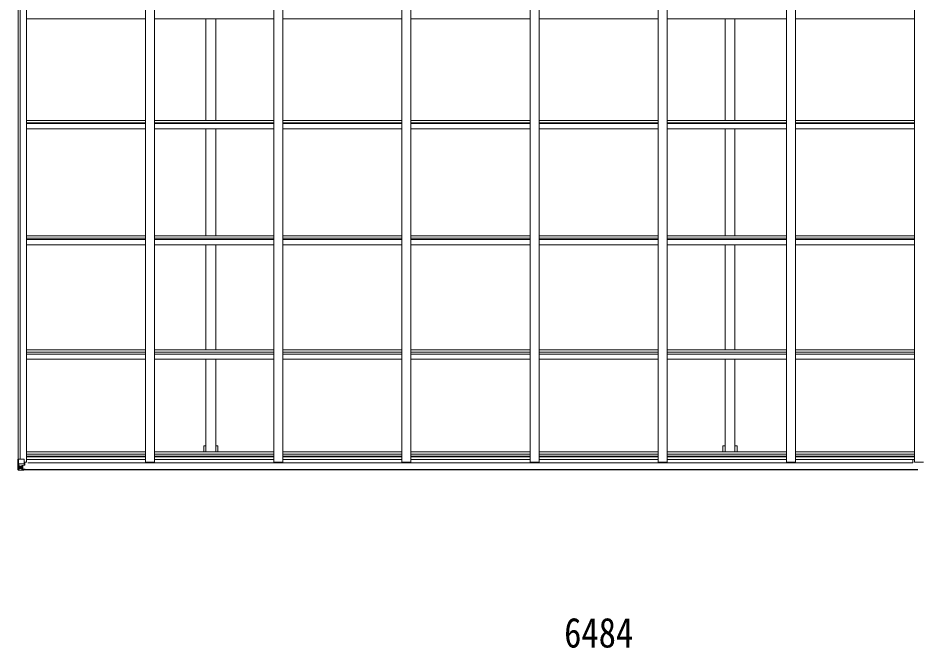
# Model space of a CAD drawing. Units: millimetres at full size; details may follow other scales. Extents: x -9783 to 9892, y -6828 to 6752.
# Drawn here: x 631 to 5648, y 131 to 3652 of the extents above; entities that cross this region are included whole.
import ezdxf
from ezdxf.enums import TextEntityAlignment as Align

# ---------------------------------------------------------------- set-up
doc = ezdxf.new("R2010")
doc.units = ezdxf.units.MM
doc.header["$LTSCALE"] = 35
for name, color, linetype, lineweight in [('0-1_本体', 4, 'Continuous', 9), ('0-2_部品', 7, 'Continuous', 9), ('0-A_寸法', 6, 'Continuous', 9)]:
    doc.layers.add(name, color=color, linetype=linetype, lineweight=lineweight)
doc.styles.add('ＭＳ ゴシック', font='')
doc.styles.get('ＭＳ ゴシック').set_extended_font_data('MS Gothic')

msp = doc.modelspace()

# ---------------------------------------------------------------- linework, layer by layer
at = {"layer": '0-1_本体'}
for p, q in [((677.56, 1168.79), (677.56, 6180.76)), ((1343.56, 1168.79), (1343.56, 6180.76)), ((1393.56, 1168.79), (1393.56, 6180.76)), ((2059.56, 1168.79), (2059.56, 6180.76)), ((2109.56, 1168.79), (2109.56, 6180.76)), ((2775.56, 1168.79), (2775.56, 6180.76)), ((2825.56, 1168.79), (2825.56, 6180.76)), ((3491.56, 1168.79), (3491.56, 6180.76)), ((3541.56, 1168.79), (3541.56, 6180.76)), ((4207.56, 1168.79), (4207.56, 6180.76)), ((4257.56, 1168.79), (4257.56, 6180.76)), ((4923.56, 1168.79), (4923.56, 6180.76)), ((4973.56, 1168.79), (4973.56, 6180.76)), ((5639.56, 1168.79), (5639.56, 6180.76)), ((632.56, 1187.26), (632.56, 6162.29)), ((642.39, 1187.26), (642.39, 6162.29)), ((677.56, 3646.77), (1343.56, 3646.77)), ((1393.56, 3646.77), (2059.56, 3646.77)), ((1681.06, 3079.25), (1681.06, 3646.77)), ((1736.06, 3079.25), (1736.06, 3646.77)), ((2109.56, 3646.77), (2775.56, 3646.77)), ((2825.56, 3646.77), (3491.56, 3646.77)), ((3541.56, 3646.77), (4207.56, 3646.77)), ((4257.56, 3646.77), (4923.56, 3646.77)), ((4581.06, 3079.25), (4581.06, 3646.77)), ((4636.06, 3079.25), (4636.06, 3646.77)), ((4973.56, 3646.77), (5639.56, 3646.77)), ((677.56, 3079.25), (1343.56, 3079.25)), ((677.56, 3066.23), (1343.56, 3066.23)), ((677.56, 3062.37), (1343.56, 3062.37)), ((1393.56, 3079.25), (2059.56, 3079.25)), ((1393.56, 3066.23), (2059.56, 3066.23)), ((1393.56, 3062.37), (2059.56, 3062.37)), ((2109.56, 3079.25), (2775.56, 3079.25)), ((2109.56, 3066.23), (2775.56, 3066.23)), ((2109.56, 3062.37), (2775.56, 3062.37)), ((2825.56, 3079.25), (3491.56, 3079.25)), ((2825.56, 3066.23), (3491.56, 3066.23)), ((2825.56, 3062.37), (3491.56, 3062.37)), ((3541.56, 3079.25), (4207.56, 3079.25)), ((3541.56, 3066.23), (4207.56, 3066.23)), ((3541.56, 3062.37), (4207.56, 3062.37)), ((4257.56, 3079.25), (4923.56, 3079.25)), ((4257.56, 3066.23), (4923.56, 3066.23)), ((4257.56, 3062.37), (4923.56, 3062.37)), ((4973.56, 3079.25), (5639.56, 3079.25)), ((4973.56, 3066.23), (5639.56, 3066.23)), ((4973.56, 3062.37), (5639.56, 3062.37)), ((677.56, 3032.57), (1343.56, 3032.57)), ((1393.56, 3032.57), (2059.56, 3032.57)), ((1681.06, 2434.23), (1681.06, 3032.57)), ((1736.06, 2434.23), (1736.06, 3032.57)), ((2109.56, 3032.57), (2775.56, 3032.57)), ((2825.56, 3032.57), (3491.56, 3032.57)), ((3541.56, 3032.57), (4207.56, 3032.57)), ((4257.56, 3032.57), (4923.56, 3032.57)), ((4581.06, 2434.23), (4581.06, 3032.57)), ((4636.06, 2434.23), (4636.06, 3032.57)), ((4973.56, 3032.57), (5639.56, 3032.57)), ((677.55, 2421.3), (1343.55, 2421.3)), ((677.56, 2434.23), (1343.56, 2434.23)), ((677.56, 2413.4), (1343.56, 2413.4)), ((1393.55, 2421.3), (2059.55, 2421.3)), ((1393.56, 2434.23), (2059.56, 2434.23)), ((1393.56, 2413.4), (2059.56, 2413.4)), ((2109.55, 2421.3), (2775.55, 2421.3)), ((2109.56, 2434.23), (2775.56, 2434.23)), ((2109.56, 2413.4), (2775.56, 2413.4)), ((2825.55, 2421.3), (3491.55, 2421.3)), ((2825.56, 2434.23), (3491.56, 2434.23)), ((2825.56, 2413.4), (3491.56, 2413.4)), ((3541.55, 2421.3), (4207.55, 2421.3)), ((3541.56, 2434.23), (4207.56, 2434.23)), ((3541.56, 2413.4), (4207.56, 2413.4)), ((4257.55, 2421.3), (4923.55, 2421.3)), ((4257.56, 2434.23), (4923.56, 2434.23)), ((4257.56, 2413.4), (4923.56, 2413.4)), ((4973.55, 2421.3), (5639.55, 2421.3)), ((4973.56, 2434.23), (5639.56, 2434.23)), ((4973.56, 2413.4), (5639.56, 2413.4)), ((677.56, 2384.06), (1343.56, 2384.06)), ((1393.56, 2384.06), (2059.56, 2384.06)), ((1681.06, 1797.08), (1681.06, 2384.06)), ((1736.06, 1797.08), (1736.06, 2384.06)), ((2109.56, 2384.06), (2775.56, 2384.06)), ((2825.56, 2384.06), (3491.56, 2384.06)), ((3541.56, 2384.06), (4207.56, 2384.06)), ((4257.56, 2384.06), (4923.56, 2384.06)), ((4581.06, 1797.08), (4581.06, 2384.06)), ((4636.06, 1797.08), (4636.06, 2384.06)), ((4973.56, 2384.06), (5639.56, 2384.06)), ((677.56, 1797.08), (1343.56, 1797.08)), ((677.56, 1784.24), (1343.56, 1784.24)), ((677.56, 1774.09), (1343.56, 1774.09)), ((1393.56, 1797.08), (2059.56, 1797.08)), ((1393.56, 1784.24), (2059.56, 1784.24)), ((1393.56, 1774.09), (2059.56, 1774.09)), ((2109.56, 1797.08), (2775.56, 1797.08)), ((2109.56, 1784.24), (2775.56, 1784.24)), ((2109.56, 1774.09), (2775.56, 1774.09)), ((2825.56, 1797.08), (3491.56, 1797.08)), ((2825.56, 1784.24), (3491.56, 1784.24)), ((2825.56, 1774.09), (3491.56, 1774.09)), ((3541.56, 1797.08), (4207.56, 1797.08)), ((3541.56, 1784.24), (4207.56, 1784.24)), ((3541.56, 1774.09), (4207.56, 1774.09)), ((4257.56, 1797.08), (4923.56, 1797.08)), ((4257.56, 1784.24), (4923.56, 1784.24)), ((4257.56, 1774.09), (4923.56, 1774.09)), ((4973.56, 1797.08), (5639.56, 1797.08)), ((4973.56, 1784.24), (5639.56, 1784.24)), ((4973.56, 1774.09), (5639.56, 1774.09)), ((677.56, 1745.12), (1343.56, 1745.12)), ((1393.56, 1745.12), (2059.56, 1745.12)), ((1681.06, 1227.65), (1681.06, 1745.12)), ((1736.06, 1227.65), (1736.06, 1745.12)), ((2109.56, 1745.12), (2775.56, 1745.12)), ((2825.56, 1745.12), (3491.56, 1745.12)), ((3541.56, 1745.12), (4207.56, 1745.12)), ((4257.56, 1745.12), (4923.56, 1745.12)), ((4581.06, 1227.65), (4581.06, 1745.12)), ((4636.06, 1227.65), (4636.06, 1745.12)), ((4973.56, 1745.12), (5639.56, 1745.12)), ((1748.06, 1260.49), (1736.06, 1260.49)), ((1748.06, 1260.49), (1748.06, 1227.65)), ((4648.06, 1260.49), (4636.06, 1260.49)), ((4648.06, 1260.49), (4648.06, 1227.65)), ((677.56, 1227.65), (1343.56, 1227.65)), ((677.56, 1214.83), (1343.56, 1214.83)), ((1393.56, 1227.65), (2059.56, 1227.65)), ((1393.56, 1214.83), (2059.56, 1214.83)), ((2109.56, 1227.65), (2775.56, 1227.65)), ((2109.56, 1214.83), (2775.56, 1214.83)), ((2825.56, 1227.65), (3491.56, 1227.65)), ((2825.56, 1214.83), (3491.56, 1214.83)), ((3541.56, 1227.65), (4207.56, 1227.65)), ((3541.56, 1214.83), (4207.56, 1214.83)), ((4257.56, 1227.65), (4923.56, 1227.65)), ((4257.56, 1214.83), (4923.56, 1214.83)), ((4973.56, 1227.65), (5639.56, 1227.65)), ((4973.56, 1214.83), (5639.56, 1214.83)), ((677.56, 1168.79), (664.56, 1168.79)), ((677.56, 1203.48), (1343.56, 1203.48)), ((677.56, 1199.7), (1343.56, 1199.7)), ((677.56, 1183.75), (1343.56, 1183.75)), ((5630.56, 1165.46), (686.56, 1165.46)), ((1343.56, 1168.79), (1393.56, 1168.79)), ((1393.56, 1203.48), (2059.56, 1203.48)), ((1393.56, 1199.7), (2059.56, 1199.7)), ((1393.56, 1183.75), (2059.56, 1183.75)), ((2059.56, 1168.79), (2109.56, 1168.79)), ((2109.56, 1203.48), (2775.56, 1203.48)), ((2109.56, 1199.7), (2775.56, 1199.7)), ((2109.56, 1183.75), (2775.56, 1183.75)), ((2775.56, 1168.79), (2825.56, 1168.79)), ((2825.56, 1203.48), (3491.56, 1203.48)), ((2825.56, 1199.7), (3491.56, 1199.7)), ((2825.56, 1183.75), (3491.56, 1183.75)), ((3491.56, 1168.79), (3541.56, 1168.79)), ((3541.56, 1203.48), (4207.56, 1203.48)), ((3541.56, 1199.7), (4207.56, 1199.7)), ((3541.56, 1183.75), (4207.56, 1183.75)), ((4207.56, 1168.79), (4257.56, 1168.79)), ((4257.56, 1203.48), (4923.56, 1203.48)), ((4257.56, 1199.7), (4923.56, 1199.7)), ((4257.56, 1183.75), (4923.56, 1183.75)), ((4923.56, 1168.79), (4973.56, 1168.79)), ((4973.56, 1203.48), (5639.56, 1203.48)), ((4973.56, 1199.7), (5639.56, 1199.7)), ((4973.56, 1183.75), (5639.56, 1183.75)), ((5630.56, 1165.46), (5630.56, 1183.75)), ((5639.56, 1168.79), (5689.56, 1168.79)), ((654.06, 1128.92), (5658.06, 1128.92)), ((654.06, 1126.49), (5658.06, 1126.49))]:
    msp.add_line(p, q, dxfattribs=at)
for points in [[(1681.06, 1260.49), (1669.06, 1260.49), (1669.06, 1227.65)], [(4581.06, 1260.49), (4569.06, 1260.49), (4569.06, 1227.65)]]:
    msp.add_lwpolyline(points, dxfattribs=at)
at = {"layer": '0-2_部品'}
for p, q in [((633.41, 1187.26), (663.56, 1187.26)), ((633.41, 1187.26), (633.41, 1126.67)), ((633.95, 1160.37), (640.56, 1160.59)), ((633.95, 1160.37), (638.09, 1148.29)), ((640.56, 1160.59), (664.56, 1160.59)), ((664.56, 1186.26), (664.56, 1153.16)), ((669.06, 1164.26), (664.56, 1164.26)), ((668.06, 1154.11), (669.06, 1154.11)), ((669.06, 1168.79), (669.06, 1152.39)), ((630.56, 1126.55), (630.56, 1126.59)), ((631.5, 1125.59), (631.5, 1125.55)), ((631.5, 1125.54), (631.5, 1125.54)), ((640.47, 1125.16), (632.55, 1125.63)), ((633.41, 1126.6), (633.41, 1126.67)), ((637.38, 1130.05), (634.64, 1126.38)), ((640.56, 1147.06), (638.23, 1147.03)), ((638.23, 1147.03), (638.23, 1133.55)), ((638.23, 1133.55), (640.56, 1133.5)), ((640.56, 1147.06), (652.56, 1147.06)), ((640.56, 1147.06), (640.56, 1147.06)), ((640.56, 1133.5), (652.56, 1133.5)), ((652.56, 1124.37), (640.56, 1125.15)), ((646.04, 1140.7), (646.04, 1141.66)), ((651.56, 1133.5), (652.56, 1133.5)), ((652.56, 1150.35), (652.56, 1124.26)), ((654.06, 1147.06), (652.56, 1147.06)), ((654.06, 1133.5), (652.56, 1133.5)), ((654.06, 1129.96), (652.56, 1129.96)), ((652.56, 1125.14), (659.06, 1124.74)), ((659.06, 1123.86), (652.56, 1124.26)), ((663.74, 1152.9), (653.39, 1151.25)), ((653.39, 1150.61), (663.74, 1152.27)), ((653.39, 1151.25), (653.39, 1150.61)), ((658.06, 1143.46), (654.06, 1143.46)), ((658.06, 1135.25), (654.06, 1135.25)), ((654.56, 1130.32), (654.06, 1130.32)), ((659.06, 1125.67), (654.06, 1125.76)), ((654.17, 1131.62), (658.06, 1131.62)), ((654.56, 1131.42), (654.56, 1131.25)), ((654.56, 1131.25), (654.56, 1131.25)), ((664.56, 1131.16), (654.56, 1131.25)), ((654.56, 1129.3), (654.56, 1131.25)), ((662.56, 1129.32), (654.56, 1129.32)), ((662.56, 1129.3), (654.56, 1129.3)), ((658.06, 1151.36), (658.06, 1131.39)), ((659.06, 1125.67), (659.06, 1126.49)), ((659.06, 1125.26), (659.06, 1125.67)), ((659.06, 1125.26), (659.06, 1124.74)), ((659.06, 1124.74), (659.06, 1123.86)), ((663.74, 1152.27), (663.74, 1152.9)), ((664.01, 1152.34), (668.06, 1152.38)), ((664.06, 1126.06), (664.06, 1126.49)), ((664.36, 1126.06), (664.06, 1126.06)), ((664.36, 1126.06), (666.05, 1126.49)), ((664.56, 1131.16), (664.56, 1129.56)), ((664.56, 1129.56), (669.56, 1129.56)), ((669.06, 1152.39), (668.06, 1152.38)), ((669.56, 1128.92), (669.56, 1129.56)), ((669.56, 1129.56), (670.56, 1129.56)), ((670.56, 1131.24), (670.56, 1131.12)), ((670.56, 1129.56), (670.56, 1131.12)), ((670.56, 1129.56), (670.56, 1128.92))]:
    msp.add_line(p, q, dxfattribs=at)
for points in [[(630.56, 1126.59), (630.56, 1187.26), (633.41, 1187.26)], [(668.06, 1152.38), (668.06, 1154.11), (664.56, 1154.13)], [(631.5, 1125.54), (640.56, 1124.99), (652.56, 1124.26)], [(644.12, 1139.74), (643.16, 1139.74), (643.16, 1138.78), (644.12, 1138.78)], [(646.04, 1141.66), (645.08, 1141.66), (645.08, 1140.7)], [(645.08, 1137.82), (645.08, 1136.86), (646.04, 1136.86), (646.04, 1137.82)], [(647, 1138.78), (647.96, 1138.78), (647.96, 1139.74), (647, 1139.74)], [(659.06, 1125.26), (654.06, 1125.26), (654.06, 1150.72)], [(669.56, 1131.29), (654.56, 1131.42), (654.56, 1131.42)], [(654.56, 1130.32), (662.56, 1130.32), (662.56, 1128.92)], [(664.56, 1131.16), (664.56, 1131.17), (670.56, 1131.12)]]:
    msp.add_lwpolyline(points, dxfattribs=at)
msp.add_circle((645.56, 1139.26), 5.3, dxfattribs=at)
for centre, radius, start, end in [((663.56, 1186.26), 1, 0, 90), ((631.56, 1126.59), 0.999, 180.04917, 266.5576), ((631.56, 1126.55), 0.999, 180.04917, 266.5576), ((631.56, 1126.54), 1, 179.99921, 266.49983), ((632.72, 1112.94), 12.7, 84.89689, 90.75534), ((634.69, 1126.55), 1.28, 177.54105, 228.82169), ((644.12, 1140.7), 0.96, 270, 0), ((644.12, 1137.82), 0.96, 0, 90), ((647, 1140.7), 0.96, 180, 270), ((647, 1137.82), 0.96, 90, 180), ((653.5, 1150.32), 0.937, 96.73234, 177.67791), ((653.5, 1149.68), 0.937, 96.73234, 177.67791), ((654.56, 1131.75), 0.5, 179.95536, 269.47105), ((654.56, 1128.82), 0.5, 89.99891, 179.99891), ((654.56, 1128.8), 0.5, 90.00309, 180.00198), ((654.58, 1131.93), 0.513, 178.95293, 268.11972), ((663.63, 1153.83), 0.937, 276.73234, 357.67791), ((663.63, 1153.2), 0.937, 276.73234, 357.67791), ((669.7, 1123.6), 7.69, 83.56574, 91.03001)]:
    msp.add_arc(centre, radius, start, end, dxfattribs=at)
for centre, major_axis, ratio, start_param, end_param in [((634.67, 1158.03), (0.85, -2.32), 0.403757, 3.0087805, 3.9744392), ((633.5, 1125.47), (2, -0.12), 0.060933, 2.0712557, 3.1453404), ((832.5, 1113.23), (201, -12.36), 0.060933, 3.1453404, 3.145839), ((633.69, 1128.56), (-0.02, -3), 0.466854, 0.125683, 0.7596956), ((635.36, 1133.63), (0.03, -5), 0.573921, 0.7672717, 1.551125), ((636.83, 1147), (0, -3), 0.468246, 1.5772882, 2.0127935), ((558.81, 1133.5), (81.75, 0), 0.061163, 6.2824128, 6.2831853)]:
    msp.add_ellipse(centre, major_axis=major_axis, ratio=ratio, start_param=start_param, end_param=end_param, dxfattribs=at)

# ---------------------------------------------------------------- texts
at = {"layer": '0-A_寸法', "color": 7, "style": 'ＭＳ ゴシック', "width": 0.85}
msp.add_text('6484', height=166.8, dxfattribs=at).set_placement((3682.07, 83.38), align=Align.BOTTOM_LEFT)

doc.saveas('drawing.dxf')
